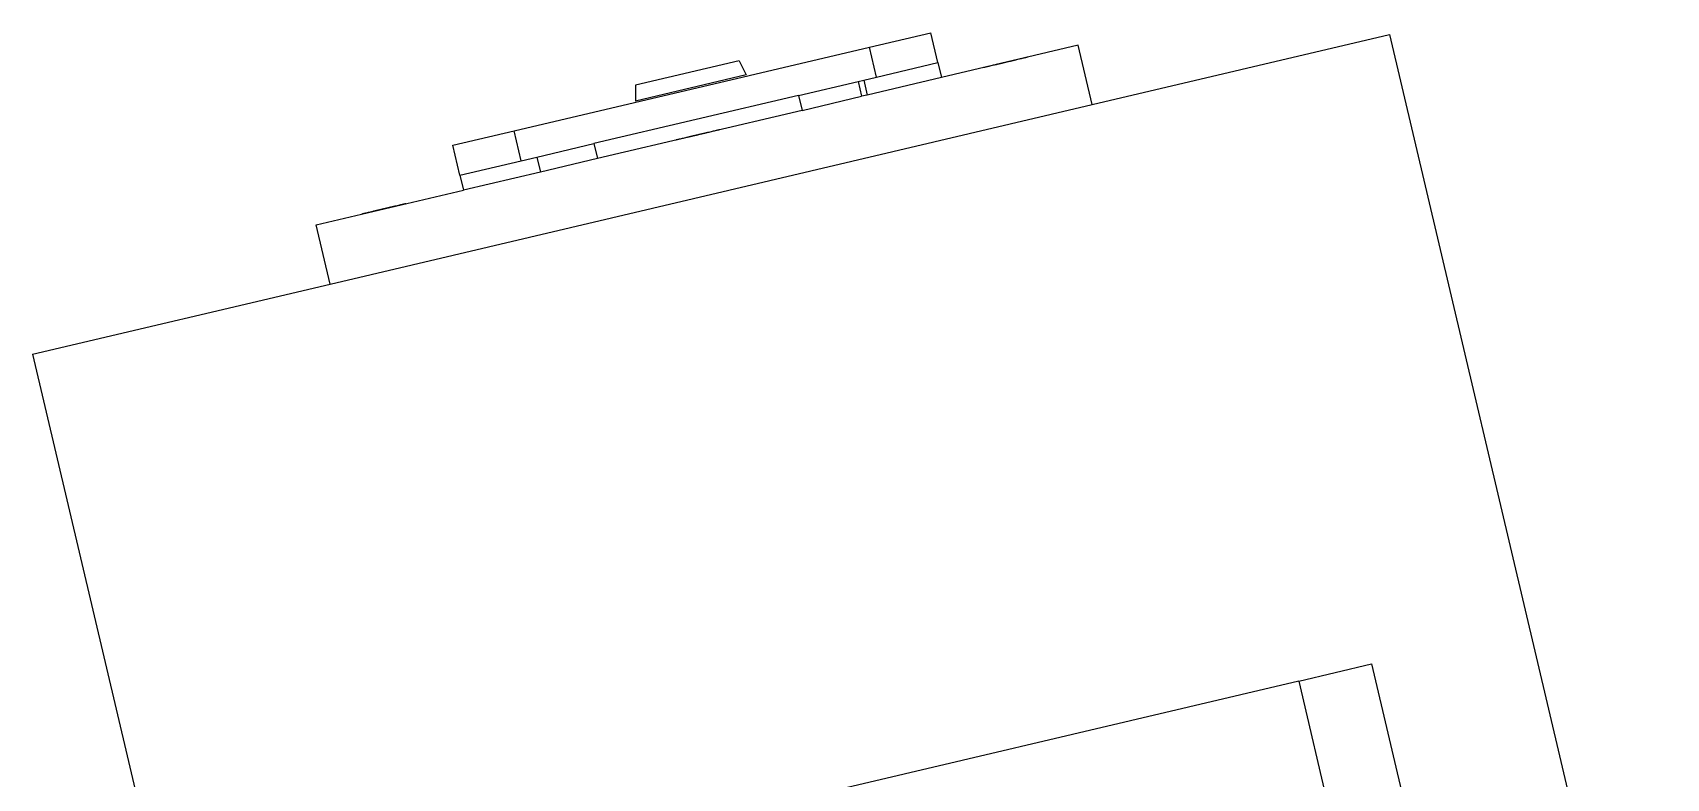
# Model space of a CAD drawing. Header units: inches. Extents: x -1841 to -80, y -100 to 1021.
# Drawn here: x -578.838 to -577.659, y 560.48 to 561.018 of the extents above; entities that cross this region are included whole.
import ezdxf

# ---------------------------------------------------------------- set-up
doc = ezdxf.new("R2010")
doc.units = ezdxf.units.IN
doc.header["$MEASUREMENT"] = 0
doc.layers.add('Edges', color=7, linetype='Continuous')

# ---------------------------------------------------------------- blocks, each defined once
blk = doc.blocks.new('infrared patio heater fr')
at = {"layer": 'Edges'}
for p, q in [((-50, 10.889), (50, 10.889)), ((-50, 5.864), (-50, 10.889)), ((-40, 8.228), (40, 8.228)), ((-40, 6.998), (-40, 8.228)), ((-40, 6.998), (40, 6.998)), ((-40, 6.998), (-40, -10.152)), ((-50, 5.864), (-51, 5.864)), ((-51, 5.864), (-51, 3.555)), ((-50, -7.002), (-50, 5.864)), ((-51, 5.009), (-51, 5.005)), ((-51, 5.005), (-51, 4.999)), ((-51, 4.999), (-51, 4.992)), ((-51, 4.992), (-51, 4.983)), ((-51, 4.983), (-51, 4.973)), ((-51, 4.973), (-51, 4.962)), ((-51, 4.962), (-51, 4.949)), ((-51, 4.949), (-51, 4.935)), ((-51, 4.935), (-51, 4.919)), ((-51, 4.919), (-51, 4.903)), ((-51, 4.903), (-51, 4.885)), ((-51, 4.885), (-51, 4.866)), ((-51, 4.866), (-51, 4.846)), ((-51, 4.846), (-51, 4.825)), ((-51, 4.825), (-51, 4.804)), ((-51, 4.804), (-51, 4.781)), ((-51, 4.799), (-51, 4.797)), ((-51, 4.797), (-51, 4.738)), ((-51, 4.797), (-51, 4.794)), ((-51, 4.794), (-51, 4.79)), ((-51, 4.79), (-51, 4.786)), ((-51, 4.786), (-51, 4.781)), ((-51, 4.785), (-51, 4.724)), ((-51, 4.781), (-51, 4.775)), ((-51, 4.781), (-51, 4.759)), ((-51, 4.775), (-51, 4.768)), ((-51, 4.768), (-51, 4.761)), ((-51, 4.761), (-51, 4.754)), ((-51, 4.759), (-51, 4.735)), ((-51, 4.754), (-51, 4.746)), ((-51, 4.746), (-51, 4.737)), ((-51, 4.738), (-51, 4.724)), ((-51, 4.737), (-51, 4.728)), ((-51, 4.735), (-51, 4.711)), ((-51, 4.728), (-51, 4.719)), ((-51, 4.727), (-51, 4.724)), ((-51, 4.724), (-51, 4.722)), ((-51, 4.722), (-51, 4.719)), ((-51, 4.719), (-51, 4.716)), ((-51, 4.719), (-51, 4.709)), ((-51, 4.716), (-51, 4.714)), ((-51, 4.715), (-51, 4.713)), ((-51, 4.714), (-51, 4.711)), ((-51, 4.713), (-51, 4.71)), ((-51, 4.711), (-51, 4.687)), ((-51, 4.71), (-51, 4.707)), ((-51, 4.71), (-51, 4.697)), ((-51, 4.707), (-51, 4.705)), ((-51, 4.705), (-51, 4.702)), ((-51, 4.702), (-51, 4.699)), ((-51, 4.697), (-51, 4.685)), ((-51, 4.695), (-51, 4.611)), ((-51, 4.687), (-51, 4.663)), ((-51, 4.685), (-51, 4.673)), ((-51, 4.683), (-51, 4.671)), ((-51, 4.673), (-51, 4.661)), ((-51, 4.668), (-51, 4.655)), ((-51, 4.663), (-51, 4.639)), ((-51, 4.661), (-51, 4.648)), ((-51, 4.648), (-51, 4.636)), ((-51, 4.639), (-51, 4.614)), ((-51, 4.636), (-51, 4.624)), ((-51, 4.624), (-51, 4.612)), ((-51, 4.614), (-51, 4.59)), ((-51, 4.612), (-51, 4.599)), ((-51, 4.611), (-51, 4.604)), ((-51, 4.611), (-51, 4.599)), ((-51, 4.598), (-51, 4.592)), ((-51, 4.598), (-51, 4.588)), ((-51, 4.59), (-51, 4.566)), ((-51, 4.588), (-51, 4.573)), ((-51, 4.588), (-51, 4.577)), ((-51, 4.587), (-51, 4.579)), ((-51, 4.587), (-51, 4.572)), ((-51, 4.579), (-51, 4.577)), ((-51, 4.577), (-51, 4.567)), ((-51, 4.573), (-51, 4.565)), ((-51, 4.572), (-51, 4.566)), ((-51, 4.567), (-51, 4.558)), ((-51, 4.566), (-51, 4.542)), ((-51, 4.56), (-51, 4.548)), ((-51, 4.56), (-51, 4.488)), ((-51, 4.559), (-51, 4.556)), ((-51, 4.558), (-51, 4.548)), ((-51, 4.556), (-51, 4.554)), ((-51, 4.548), (-51, 4.491)), ((-51, 4.548), (-51, 4.539)), ((-51, 4.544), (-51, 4.542)), ((-51, 4.542), (-51, 4.539)), ((-51, 4.542), (-51, 4.519)), ((-51, 4.539), (-51, 4.531)), ((-51, 4.531), (-51, 4.523)), ((-51, 4.523), (-51, 4.515)), ((-51, 4.519), (-51, 4.496)), ((-51, 4.515), (-51, 4.508)), ((-51, 4.508), (-51, 4.502)), ((-51, 4.502), (-51, 4.496)), ((-51, 4.496), (-51, 4.491)), ((-51, 4.496), (-51, 4.473)), ((-51, 4.491), (-51, 4.488)), ((-51, 4.488), (-51, 4.485)), ((-51, 4.488), (-51, 4.484)), ((-51, 4.488), (-51, 4.48)), ((-51, 4.485), (-51, 4.48)), ((-51, 4.484), (-51, 4.477)), ((-51, 4.48), (-51, 4.476)), ((-51, 4.48), (-51, 4.477)), ((-51, 4.474), (-51, 4.465)), ((-51, 4.473), (-51, 4.452)), ((-51, 4.452), (-51, 4.431)), ((-51, 4.431), (-51, 4.411)), ((-51, 4.411), (-51, 4.392)), ((-51, 4.392), (-51, 4.375)), ((-51, 4.375), (-51, 4.358)), ((-51, 4.358), (-51, 4.342)), ((-51, 4.342), (-51, 4.328)), ((-51, 4.328), (-51, 4.315)), ((-51, 4.315), (-51, 4.304)), ((-51, 4.304), (-51, 4.294)), ((-51, 4.294), (-51, 4.285)), ((-51, 4.285), (-51, 4.278)), ((-51, 4.278), (-51, 4.272)), ((-51, 4.272), (-51, 4.268)), ((-51.252, 3.555), (-51.757, 3.555)), ((-51.757, 2.519), (-51.757, 3.555)), ((-51.252, 2.519), (-51.252, 3.555)), ((-51.252, 3.555), (-51, 3.555)), ((-51, 3.555), (-51, 2.302)), ((-51.757, -3.482), (-51.757, 2.519)), ((-51.252, 2.519), (-51.757, 2.519)), ((-51.252, 2.302), (-51.252, 2.519)), ((-51.252, 2.302), (-51, 2.302)), ((-51.252, 2.208), (-51.252, 2.302)), ((-51.252, 1.203), (-51.252, 2.208)), ((-51.252, 2.208), (-51, 2.208)), ((-51, 2.302), (-51, 2.208)), ((-51, 1.203), (-51, 2.208)), ((-51.252, 1.203), (-51.252, -2.254)), ((-51.252, 1.203), (-51, 1.203)), ((-51, 1.203), (-51, -2.254)), ((-52.03, 0.381), (-51.778, 0.439)), ((-52.03, 0.381), (-52.03, -1.371)), ((-51.778, 0.439), (-51.778, -1.43)), ((-51, -0.191), (-51, -0.195)), ((-51, -0.195), (-51, -0.201)), ((-51, -0.201), (-51, -0.208)), ((-51, -0.208), (-51, -0.217)), ((-51, -0.217), (-51, -0.227)), ((-51, -0.227), (-51, -0.238)), ((-51, -0.238), (-51, -0.251)), ((-51, -0.251), (-51, -0.265)), ((-51, -0.265), (-51, -0.281)), ((-51, -0.281), (-51, -0.297)), ((-51, -0.297), (-51, -0.315)), ((-51, -0.315), (-51, -0.334)), ((-51, -0.334), (-51, -0.354)), ((-51, -0.354), (-51, -0.375)), ((-51, -0.375), (-51, -0.396)), ((-51, -0.396), (-51, -0.419)), ((-51, -0.401), (-51, -0.403)), ((-51, -0.403), (-51, -0.462)), ((-51, -0.403), (-51, -0.406)), ((-51, -0.406), (-51, -0.41)), ((-51, -0.41), (-51, -0.414)), ((-51, -0.414), (-51, -0.419)), ((-51, -0.415), (-51, -0.476)), ((-51, -0.419), (-51, -0.425)), ((-51, -0.419), (-51, -0.441)), ((-51, -0.425), (-51, -0.432)), ((-51, -0.432), (-51, -0.439)), ((-51, -0.439), (-51, -0.446)), ((-51, -0.441), (-51, -0.465)), ((-51, -0.446), (-51, -0.454)), ((-51, -0.454), (-51, -0.463)), ((-51, -0.462), (-51, -0.476)), ((-51, -0.463), (-51, -0.472)), ((-51, -0.465), (-51, -0.489)), ((-51, -0.472), (-51, -0.481)), ((-51, -0.473), (-51, -0.476)), ((-51, -0.476), (-51, -0.478)), ((-51, -0.478), (-51, -0.481)), ((-51, -0.481), (-51, -0.484)), ((-51, -0.481), (-51, -0.491)), ((-51, -0.484), (-51, -0.486)), ((-51, -0.485), (-51, -0.487)), ((-51, -0.486), (-51, -0.489)), ((-51, -0.487), (-51, -0.49)), ((-51, -0.489), (-51, -0.513)), ((-51, -0.49), (-51, -0.493)), ((-51, -0.49), (-51, -0.503)), ((-51, -0.493), (-51, -0.495)), ((-51, -0.495), (-51, -0.498)), ((-51, -0.498), (-51, -0.501)), ((-51, -0.503), (-51, -0.515)), ((-51, -0.505), (-51, -0.589)), ((-51, -0.513), (-51, -0.537)), ((-51, -0.515), (-51, -0.527)), ((-51, -0.517), (-51, -0.529)), ((-51, -0.527), (-51, -0.539)), ((-51, -0.532), (-51, -0.545)), ((-51, -0.537), (-51, -0.561)), ((-51, -0.539), (-51, -0.552)), ((-51, -0.552), (-51, -0.564)), ((-51, -0.561), (-51, -0.586)), ((-51, -0.564), (-51, -0.576)), ((-51, -0.576), (-51, -0.588)), ((-51, -0.586), (-51, -0.61)), ((-51, -0.588), (-51, -0.601)), ((-51, -0.589), (-51, -0.596)), ((-51, -0.589), (-51, -0.601)), ((-51, -0.602), (-51, -0.608)), ((-51, -0.602), (-51, -0.612)), ((-51, -0.61), (-51, -0.634)), ((-51, -0.612), (-51, -0.627)), ((-51, -0.612), (-51, -0.623)), ((-51, -0.613), (-51, -0.621)), ((-51, -0.613), (-51, -0.628)), ((-51, -0.621), (-51, -0.623)), ((-51, -0.623), (-51, -0.633)), ((-51, -0.627), (-51, -0.635)), ((-51, -0.628), (-51, -0.634)), ((-51, -0.633), (-51, -0.642)), ((-51, -0.634), (-51, -0.658)), ((-51, -0.64), (-51, -0.652)), ((-51, -0.64), (-51, -0.712)), ((-51, -0.641), (-51, -0.644)), ((-51, -0.642), (-51, -0.652)), ((-51, -0.644), (-51, -0.646)), ((-51, -0.652), (-51, -0.709)), ((-51, -0.652), (-51, -0.661)), ((-51, -0.656), (-51, -0.658)), ((-51, -0.658), (-51, -0.681)), ((-51, -0.658), (-51, -0.661)), ((-51, -0.661), (-51, -0.669)), ((-51, -0.669), (-51, -0.677)), ((-51, -0.677), (-51, -0.685)), ((-51, -0.681), (-51, -0.704)), ((-51, -0.685), (-51, -0.692)), ((-51, -0.692), (-51, -0.698)), ((-51, -0.698), (-51, -0.704)), ((-51, -0.704), (-51, -0.727)), ((-51, -0.704), (-51, -0.709)), ((-51, -0.709), (-51, -0.712)), ((-51, -0.712), (-51, -0.72)), ((-51, -0.712), (-51, -0.716)), ((-51, -0.712), (-51, -0.715)), ((-51, -0.715), (-51, -0.72)), ((-51, -0.716), (-51, -0.723)), ((-51, -0.72), (-51, -0.724)), ((-51, -0.72), (-51, -0.723)), ((-51, -0.726), (-51, -0.735)), ((-51, -0.727), (-51, -0.748)), ((-51, -0.748), (-51, -0.769)), ((-51, -0.769), (-51, -0.789)), ((-51, -0.789), (-51, -0.808)), ((-51, -0.808), (-51, -0.825)), ((-51, -0.825), (-51, -0.842)), ((-51, -0.842), (-51, -0.858)), ((-51, -0.858), (-51, -0.872)), ((-51, -0.872), (-51, -0.885)), ((-51, -0.885), (-51, -0.896)), ((-51, -0.896), (-51, -0.906)), ((-51, -0.906), (-51, -0.915)), ((-51, -0.915), (-51, -0.922)), ((-51, -0.922), (-51, -0.928)), ((-51, -0.928), (-51, -0.932)), ((-52.03, -1.371), (-51.778, -1.43)), ((-51.252, -2.254), (-51, -2.254)), ((-51.252, -3.217), (-51.252, -2.254)), ((-51, -2.254), (-51, -3.217)), ((-51.252, -3.217), (-51, -3.217)), ((-51.252, -3.482), (-51.252, -3.217)), ((-51, -3.217), (-51, -4.518)), ((-51.252, -3.482), (-51.757, -3.482)), ((-51.757, -4.518), (-51.757, -3.482)), ((-51.252, -4.518), (-51.252, -3.482)), ((-51.252, -4.518), (-51.757, -4.518)), ((-51.252, -4.518), (-51, -4.518)), ((-51, -7.002), (-51, -4.518)), ((-51, -5.491), (-51, -5.495)), ((-51, -5.495), (-51, -5.501)), ((-51, -5.501), (-51, -5.508)), ((-51, -5.508), (-51, -5.517)), ((-51, -5.517), (-51, -5.527)), ((-51, -5.527), (-51, -5.538)), ((-51, -5.538), (-51, -5.551)), ((-51, -5.551), (-51, -5.565)), ((-51, -5.565), (-51, -5.581)), ((-51, -5.581), (-51, -5.597)), ((-51, -5.597), (-51, -5.615)), ((-51, -5.615), (-51, -5.634)), ((-51, -5.634), (-51, -5.654)), ((-51, -5.654), (-51, -5.675)), ((-51, -5.675), (-51, -5.696)), ((-51, -5.696), (-51, -5.719)), ((-51, -5.701), (-51, -5.703)), ((-51, -5.703), (-51, -5.706)), ((-51, -5.703), (-51, -5.762)), ((-51, -5.706), (-51, -5.71)), ((-51, -5.71), (-51, -5.714)), ((-51, -5.714), (-51, -5.719)), ((-51, -5.715), (-51, -5.776)), ((-51, -5.719), (-51, -5.741)), ((-51, -5.719), (-51, -5.725)), ((-51, -5.725), (-51, -5.732)), ((-51, -5.732), (-51, -5.739)), ((-51, -5.739), (-51, -5.746)), ((-51, -5.741), (-51, -5.765)), ((-51, -5.746), (-51, -5.754)), ((-51, -5.754), (-51, -5.763)), ((-51, -5.762), (-51, -5.776)), ((-51, -5.763), (-51, -5.772)), ((-51, -5.765), (-51, -5.789)), ((-51, -5.772), (-51, -5.781)), ((-51, -5.773), (-51, -5.776)), ((-51, -5.776), (-51, -5.778)), ((-51, -5.778), (-51, -5.781)), ((-51, -5.781), (-51, -5.791)), ((-51, -5.781), (-51, -5.784)), ((-51, -5.784), (-51, -5.786)), ((-51, -5.785), (-51, -5.787)), ((-51, -5.786), (-51, -5.789)), ((-51, -5.787), (-51, -5.79)), ((-51, -5.789), (-51, -5.813)), ((-51, -5.79), (-51, -5.803)), ((-51, -5.79), (-51, -5.793)), ((-51, -5.793), (-51, -5.795)), ((-51, -5.795), (-51, -5.798)), ((-51, -5.798), (-51, -5.801)), ((-51, -5.803), (-51, -5.815)), ((-51, -5.805), (-51, -5.889)), ((-51, -5.813), (-51, -5.837)), ((-51, -5.815), (-51, -5.827)), ((-51, -5.817), (-51, -5.829)), ((-51, -5.827), (-51, -5.839)), ((-51, -5.832), (-51, -5.845)), ((-51, -5.837), (-51, -5.861)), ((-51, -5.839), (-51, -5.852)), ((-51, -5.852), (-51, -5.864)), ((-51, -5.861), (-51, -5.886)), ((-51, -5.864), (-51, -5.876)), ((-51, -5.876), (-51, -5.888)), ((-51, -5.886), (-51, -5.91)), ((-51, -5.888), (-51, -5.901)), ((-51, -5.889), (-51, -5.896)), ((-51, -5.889), (-51, -5.901)), ((-51, -5.902), (-51, -5.912)), ((-51, -5.902), (-51, -5.908)), ((-51, -5.91), (-51, -5.934)), ((-51, -5.912), (-51, -5.927)), ((-51, -5.912), (-51, -5.923)), ((-51, -5.913), (-51, -5.928)), ((-51, -5.913), (-51, -5.921)), ((-51, -5.921), (-51, -5.923)), ((-51, -5.923), (-51, -5.933)), ((-51, -5.927), (-51, -5.935)), ((-51, -5.928), (-51, -5.934)), ((-51, -5.933), (-51, -5.942)), ((-51, -5.934), (-51, -5.958)), ((-51, -5.94), (-51, -5.952)), ((-51, -5.94), (-51, -6.012)), ((-51, -5.941), (-51, -5.944)), ((-51, -5.942), (-51, -5.952)), ((-51, -5.944), (-51, -5.946)), ((-51, -5.952), (-51, -5.961)), ((-51, -5.952), (-51, -6.009)), ((-51, -5.956), (-51, -5.958)), ((-51, -5.958), (-51, -5.981)), ((-51, -5.958), (-51, -5.961)), ((-51, -5.961), (-51, -5.969)), ((-51, -5.969), (-51, -5.977)), ((-51, -5.977), (-51, -5.985)), ((-51, -5.981), (-51, -6.004)), ((-51, -5.985), (-51, -5.992)), ((-51, -5.992), (-51, -5.998)), ((-51, -5.998), (-51, -6.004)), ((-51, -6.004), (-51, -6.009)), ((-51, -6.004), (-51, -6.027)), ((-51, -6.009), (-51, -6.012)), ((-51, -6.012), (-51, -6.02)), ((-51, -6.012), (-51, -6.015)), ((-51, -6.012), (-51, -6.016)), ((-51, -6.015), (-51, -6.02)), ((-51, -6.016), (-51, -6.023)), ((-51, -6.02), (-51, -6.023)), ((-51, -6.02), (-51, -6.024)), ((-51, -6.026), (-51, -6.035)), ((-51, -6.027), (-51, -6.048)), ((-51, -6.048), (-51, -6.069)), ((-51, -6.069), (-51, -6.089)), ((-51, -6.089), (-51, -6.108)), ((-51, -6.108), (-51, -6.125)), ((-51, -6.125), (-51, -6.142)), ((-51, -6.142), (-51, -6.158)), ((-51, -6.158), (-51, -6.172)), ((-51, -6.172), (-51, -6.185)), ((-51, -6.185), (-51, -6.196)), ((-51, -6.196), (-51, -6.206)), ((-51, -6.206), (-51, -6.215)), ((-51, -6.215), (-51, -6.222)), ((-51, -6.222), (-51, -6.228)), ((-51, -6.228), (-51, -6.232)), ((-50, -7.002), (-51, -7.002)), ((-50, -12.027), (-50, -7.002)), ((-50, -12.027), (50, -12.027))]:
    blk.add_line(p, q, dxfattribs=at)

msp = doc.modelspace()

# ---------------------------------------------------------------- block references
at = {"color": 7, "lineweight": 25, "xscale": 0.04390327370764166, "yscale": 0.04390327370764166, "zscale": 0.04390327370764166, "rotation": 283.2542352373832}
msp.add_blockref('infrared patio heater fr', (-577.8206, 558.7708), dxfattribs=at)

doc.saveas('drawing.dxf')
